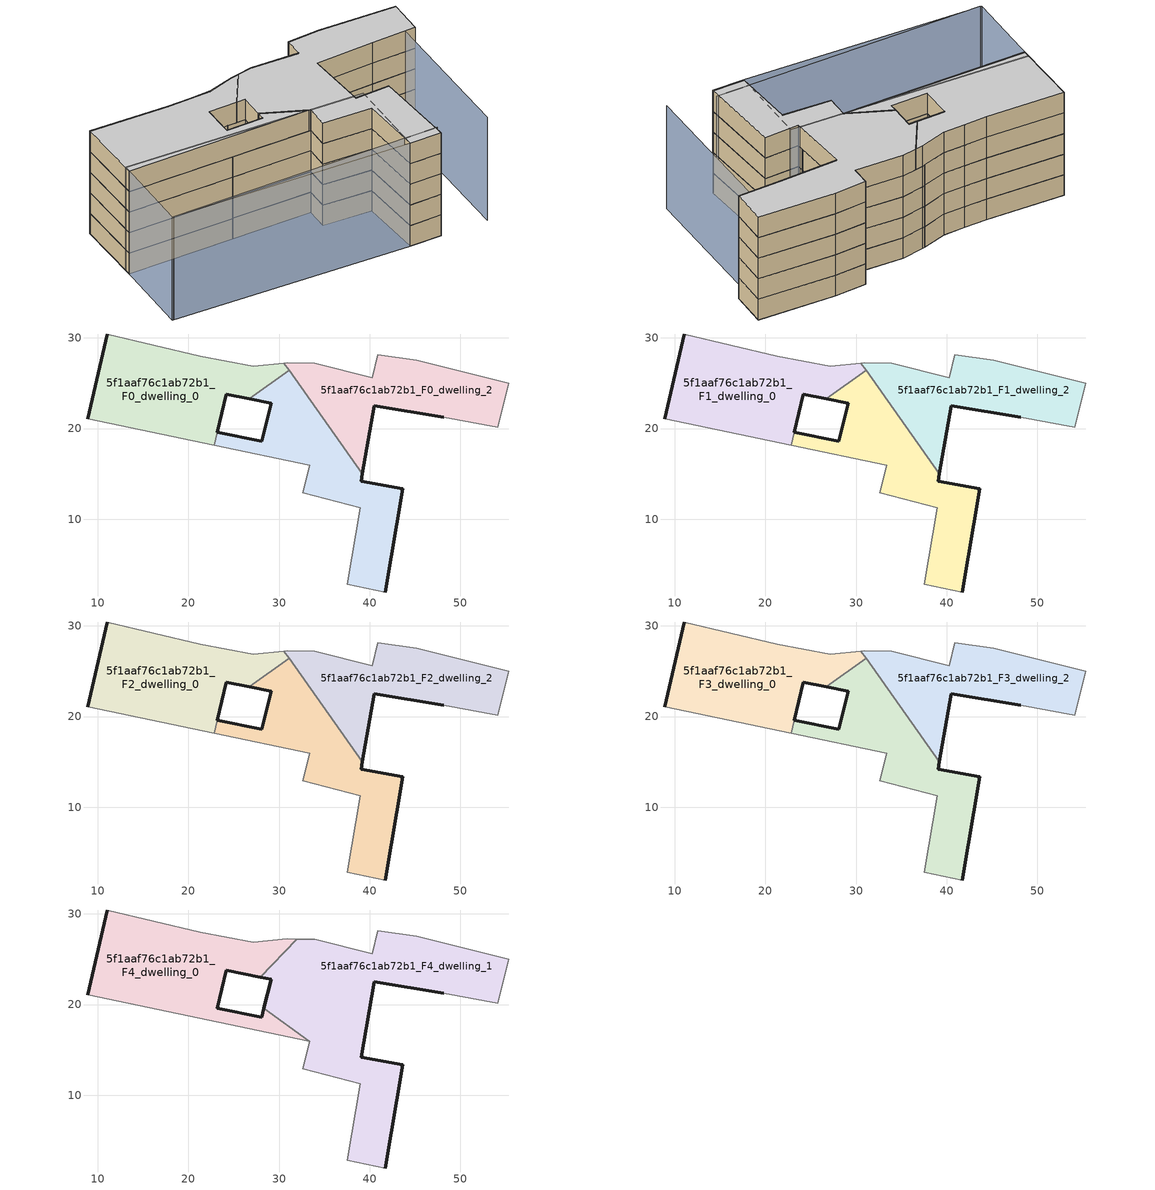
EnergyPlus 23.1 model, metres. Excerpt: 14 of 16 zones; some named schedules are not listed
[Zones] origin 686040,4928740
5f1aaf76c1ab72b1_F0_dwelling_0
 floor ground (EU_floor_Construction): 26.69,23.27 31.11,26.41 30.55,27.21 27.17,26.87 24.25,27.41 21.29,27.95 11.02,30.43 8.88,21.08 22.85,18.15 23.18,19.58 24.15,23.76 z0
 wall outside (EU_wall_Construction): 8.88,21.08 11.02,30.43 / 26.69,23.27 24.15,23.76 23.18,19.58 z0:3
 wall adiabatic (EU_wall_Construction): 22.85,18.15 8.88,21.08 / 11.02,30.43 21.29,27.95 24.25,27.41 27.17,26.87 30.55,27.21 z0:3
 wall to 5f1aaf76c1ab72b1_F0_dwelling_1 (EU_wall_Construction): 31.11,26.41 26.69,23.27 / 23.19,19.58 22.85,18.15 z0:3
 wall to 5f1aaf76c1ab72b1_F0_dwelling_2 (EU_wall_Construction): 30.55,27.21 31.11,26.41 z0:3
5f1aaf76c1ab72b1_F0_dwelling_1
 floor ground (EU_floor_Construction): 41.74,1.96 43.67,13.38 39.06,14.16 39.2,15 31.11,26.41 26.69,23.27 29.13,22.8 28.08,18.59 23.19,19.58 22.85,18.15 33.39,15.94 32.64,12.92 38.98,11.28 37.51,2.83 z0
 wall outside (EU_wall_Construction): 23.19,19.58 28.08,18.59 29.13,22.8 26.69,23.27 / 39.2,15 39.06,14.16 43.67,13.38 41.74,1.96 z0:3
 wall adiabatic (EU_wall_Construction): 41.74,1.96 37.51,2.83 38.98,11.28 32.64,12.92 33.39,15.94 22.85,18.15 z0:3
 wall to 5f1aaf76c1ab72b1_F0_dwelling_2 (EU_wall_Construction): 31.11,26.41 39.2,15 z0:3
5f1aaf76c1ab72b1_F0_dwelling_2
 floor ground (EU_floor_Construction): 54.11,20.13 55.36,25 45.18,27.51 40.92,28.14 40.29,25.59 33.96,27.2 30.89,27.24 30.55,27.21 39.2,15 40.48,22.53 48.17,21.23 z0
 wall outside (EU_wall_Construction): 48.17,21.23 40.48,22.53 39.2,15 z0:3
 wall adiabatic (EU_wall_Construction): 30.55,27.21 30.89,27.24 33.96,27.2 40.29,25.59 40.92,28.14 45.18,27.51 55.36,25 54.11,20.13 48.17,21.23 z0:3
5f1aaf76c1ab72b1_F1_dwelling_0
 floor to 5f1aaf76c1ab72b1_F0_dwelling_0 (EU_floor_Construction): 26.69,23.27 31.11,26.41 30.55,27.21 27.17,26.87 24.25,27.41 21.29,27.95 11.02,30.43 8.88,21.08 22.85,18.15 23.18,19.58 24.15,23.76 z3
 wall outside (EU_wall_Construction): 8.88,21.08 11.02,30.43 / 26.69,23.27 24.15,23.76 23.18,19.58 z3:6
 wall adiabatic (EU_wall_Construction): 22.85,18.15 8.88,21.08 / 11.02,30.43 21.29,27.95 24.25,27.41 27.17,26.87 30.55,27.21 z3:6
 wall to 5f1aaf76c1ab72b1_F1_dwelling_1 (EU_wall_Construction): 31.11,26.41 26.69,23.27 / 23.19,19.58 22.85,18.15 z3:6
 wall to 5f1aaf76c1ab72b1_F1_dwelling_2 (EU_wall_Construction): 30.55,27.21 31.11,26.41 z3:6
5f1aaf76c1ab72b1_F1_dwelling_1
 floor to 5f1aaf76c1ab72b1_F0_dwelling_1 (EU_floor_Construction): 41.74,1.96 43.67,13.38 39.06,14.16 39.2,15 31.11,26.41 26.69,23.27 29.13,22.8 28.08,18.59 23.19,19.58 22.85,18.15 33.39,15.94 32.64,12.92 38.98,11.28 37.51,2.83 z3
 wall outside (EU_wall_Construction): 23.19,19.58 28.08,18.59 29.13,22.8 26.69,23.27 / 39.2,15 39.06,14.16 43.67,13.38 41.74,1.96 z3:6
 wall adiabatic (EU_wall_Construction): 41.74,1.96 37.51,2.83 38.98,11.28 32.64,12.92 33.39,15.94 22.85,18.15 z3:6
 wall to 5f1aaf76c1ab72b1_F1_dwelling_2 (EU_wall_Construction): 31.11,26.41 39.2,15 z3:6
5f1aaf76c1ab72b1_F1_dwelling_2
 floor to 5f1aaf76c1ab72b1_F0_dwelling_2 (EU_floor_Construction): 54.11,20.13 55.36,25 45.18,27.51 40.92,28.14 40.29,25.59 33.96,27.2 30.89,27.24 30.55,27.21 39.2,15 40.48,22.53 48.17,21.23 z3
 wall outside (EU_wall_Construction): 48.17,21.23 40.48,22.53 39.2,15 z3:6
 wall adiabatic (EU_wall_Construction): 30.55,27.21 30.89,27.24 33.96,27.2 40.29,25.59 40.92,28.14 45.18,27.51 55.36,25 54.11,20.13 48.17,21.23 z3:6
5f1aaf76c1ab72b1_F2_dwelling_0
 floor to 5f1aaf76c1ab72b1_F1_dwelling_0 (EU_floor_Construction): 26.69,23.27 31.11,26.41 30.55,27.21 27.17,26.87 24.25,27.41 21.29,27.95 11.02,30.43 8.88,21.08 22.85,18.15 23.18,19.58 24.15,23.76 z6
 wall outside (EU_wall_Construction): 8.88,21.08 11.02,30.43 / 26.69,23.27 24.15,23.76 23.18,19.58 z6:9
 wall adiabatic (EU_wall_Construction): 22.85,18.15 8.88,21.08 / 11.02,30.43 21.29,27.95 24.25,27.41 27.17,26.87 30.55,27.21 z6:9
 wall to 5f1aaf76c1ab72b1_F2_dwelling_1 (EU_wall_Construction): 31.11,26.41 26.69,23.27 / 23.19,19.58 22.85,18.15 z6:9
 wall to 5f1aaf76c1ab72b1_F2_dwelling_2 (EU_wall_Construction): 30.55,27.21 31.11,26.41 z6:9
5f1aaf76c1ab72b1_F2_dwelling_1
 floor to 5f1aaf76c1ab72b1_F1_dwelling_1 (EU_floor_Construction): 41.74,1.96 43.67,13.38 39.06,14.16 39.2,15 31.11,26.41 26.69,23.27 29.13,22.8 28.08,18.59 23.19,19.58 22.85,18.15 33.39,15.94 32.64,12.92 38.98,11.28 37.51,2.83 z6
 wall outside (EU_wall_Construction): 23.19,19.58 28.08,18.59 29.13,22.8 26.69,23.27 / 39.2,15 39.06,14.16 43.67,13.38 41.74,1.96 z6:9
 wall adiabatic (EU_wall_Construction): 41.74,1.96 37.51,2.83 38.98,11.28 32.64,12.92 33.39,15.94 22.85,18.15 z6:9
 wall to 5f1aaf76c1ab72b1_F2_dwelling_2 (EU_wall_Construction): 31.11,26.41 39.2,15 z6:9
5f1aaf76c1ab72b1_F2_dwelling_2
 floor to 5f1aaf76c1ab72b1_F1_dwelling_2 (EU_floor_Construction): 54.11,20.13 55.36,25 45.18,27.51 40.92,28.14 40.29,25.59 33.96,27.2 30.89,27.24 30.55,27.21 39.2,15 40.48,22.53 48.17,21.23 z6
 wall outside (EU_wall_Construction): 48.17,21.23 40.48,22.53 39.2,15 z6:9
 wall adiabatic (EU_wall_Construction): 30.55,27.21 30.89,27.24 33.96,27.2 40.29,25.59 40.92,28.14 45.18,27.51 55.36,25 54.11,20.13 48.17,21.23 z6:9
5f1aaf76c1ab72b1_F3_dwelling_0
 floor to 5f1aaf76c1ab72b1_F2_dwelling_0 (EU_floor_Construction): 26.69,23.27 31.11,26.41 30.55,27.21 27.17,26.87 24.25,27.41 21.29,27.95 11.02,30.43 8.88,21.08 22.85,18.15 23.18,19.58 24.15,23.76 z9
 wall outside (EU_wall_Construction): 8.88,21.08 11.02,30.43 / 26.69,23.27 24.15,23.76 23.18,19.58 z9:12
 wall adiabatic (EU_wall_Construction): 22.85,18.15 8.88,21.08 / 11.02,30.43 21.29,27.95 24.25,27.41 27.17,26.87 30.55,27.21 z9:12
 wall to 5f1aaf76c1ab72b1_F3_dwelling_1 (EU_wall_Construction): 31.11,26.41 26.69,23.27 / 23.19,19.58 22.85,18.15 z9:12
 wall to 5f1aaf76c1ab72b1_F3_dwelling_2 (EU_wall_Construction): 30.55,27.21 31.11,26.41 z9:12
5f1aaf76c1ab72b1_F3_dwelling_1
 floor to 5f1aaf76c1ab72b1_F2_dwelling_1 (EU_floor_Construction): 41.74,1.96 43.67,13.38 39.06,14.16 39.2,15 31.11,26.41 26.69,23.27 29.13,22.8 28.08,18.59 23.19,19.58 22.85,18.15 33.39,15.94 32.64,12.92 38.98,11.28 37.51,2.83 z9
 wall outside (EU_wall_Construction): 23.19,19.58 28.08,18.59 29.13,22.8 26.69,23.27 / 39.2,15 39.06,14.16 43.67,13.38 41.74,1.96 z9:12
 wall adiabatic (EU_wall_Construction): 41.74,1.96 37.51,2.83 38.98,11.28 32.64,12.92 33.39,15.94 22.85,18.15 z9:12
 wall to 5f1aaf76c1ab72b1_F3_dwelling_2 (EU_wall_Construction): 31.11,26.41 39.2,15 z9:12
5f1aaf76c1ab72b1_F3_dwelling_2
 floor to 5f1aaf76c1ab72b1_F2_dwelling_2 (EU_floor_Construction): 54.11,20.13 55.36,25 45.18,27.51 40.92,28.14 40.29,25.59 33.96,27.2 30.89,27.24 30.55,27.21 39.2,15 40.48,22.53 48.17,21.23 z9
 wall outside (EU_wall_Construction): 48.17,21.23 40.48,22.53 39.2,15 z9:12
 wall adiabatic (EU_wall_Construction): 30.55,27.21 30.89,27.24 33.96,27.2 40.29,25.59 40.92,28.14 45.18,27.51 55.36,25 54.11,20.13 48.17,21.23 z9:12
5f1aaf76c1ab72b1_F4_dwelling_0
 floor to 5f1aaf76c1ab72b1_F3_dwelling_0 (EU_floor_Construction): 26.69,23.27 31.11,26.41 30.55,27.21 27.17,26.87 24.25,27.41 21.29,27.95 11.02,30.43 8.88,21.08 22.85,18.15 24.15,23.76 z12
 floor to 5f1aaf76c1ab72b1_F3_dwelling_1 (EU_floor_Construction): 33.35,15.95 28.33,19.6 28.08,18.59 23.19,19.58 22.85,18.15 z12; 27.92,23.04 31.14,26.37 31.11,26.41 26.69,23.27 z12
 floor to 5f1aaf76c1ab72b1_F3_dwelling_2 (EU_floor_Construction): 31.14,26.37 31.97,27.23 30.89,27.24 30.55,27.21 z12
 wall outside (EU_wall_Construction): 27.93,23.04 24.15,23.76 23.18,19.58 28.08,18.59 28.33,19.6 / 8.88,21.08 11.02,30.43 z12:15
 wall adiabatic (EU_wall_Construction): 11.02,30.43 21.29,27.95 24.25,27.41 27.17,26.87 30.89,27.24 31.97,27.23 / 33.35,15.95 8.88,21.08 z12:15
 wall to 5f1aaf76c1ab72b1_F4_dwelling_1 (EU_wall_Construction): 31.97,27.23 27.93,23.04 / 28.33,19.6 33.35,15.95 z12:15
 ceiling to 5f1aaf76c1ab72b1_F5_dwelling_0 (EU_floor_Construction): 31.97,27.23 27.92,23.04 24.15,23.76 23.18,19.58 28.08,18.59 28.33,19.6 33.35,15.95 8.88,21.08 11.02,30.43 21.29,27.95 24.25,27.41 27.17,26.87 30.89,27.24 z15
5f1aaf76c1ab72b1_F4_dwelling_1
 floor to 5f1aaf76c1ab72b1_F3_dwelling_1 (EU_floor_Construction): 41.74,1.96 43.67,13.38 39.06,14.16 39.2,15 31.14,26.37 27.92,23.04 29.13,22.8 28.33,19.6 33.35,15.95 33.39,15.94 32.64,12.92 38.98,11.28 37.51,2.83 z12
 floor to 5f1aaf76c1ab72b1_F3_dwelling_2 (EU_floor_Construction): 54.11,20.13 55.36,25 45.18,27.51 40.92,28.14 40.29,25.59 33.96,27.2 31.97,27.23 31.14,26.37 39.2,15 40.48,22.53 48.17,21.23 z12
 wall outside (EU_wall_Construction): 28.33,19.6 29.13,22.8 27.93,23.04 / 48.17,21.23 40.48,22.53 39.06,14.16 43.67,13.38 41.74,1.96 z12:15
 wall adiabatic (EU_wall_Construction): 31.97,27.23 33.96,27.2 40.29,25.59 40.92,28.14 45.18,27.51 55.36,25 54.11,20.13 48.17,21.23 / 41.74,1.96 37.51,2.83 38.98,11.28 32.64,12.92 33.39,15.94 33.35,15.95 z12:15
 ceiling to 5f1aaf76c1ab72b1_F5_dwelling_1 (EU_floor_Construction): 55.36,25 54.11,20.13 48.17,21.23 40.48,22.53 39.06,14.16 43.67,13.38 41.74,1.96 37.51,2.83 38.98,11.28 32.64,12.92 33.39,15.94 33.35,15.95 28.33,19.6 29.13,22.8 27.92,23.04 31.97,27.23 33.96,27.2 40.29,25.59 40.92,28.14 45.18,27.51 z15
shading: 6.46,10.55 42.19,3.14 / 47.93,0.65 52.72,20.47 / 37.51,2.83 6.28,10.6 / 6.28,10.6 9.11,21.98 / 9.11,21.98 40.34,14.22 / 40.34,14.22 37.51,2.83 z0:15
[Building]
EU S2 Campaign: North Axis=0; Terrain=City; Solar Distribution=FullExterior
[Site:Location]
Bologna: Latitude=44.5; Longitude=11.25; Time Zone=1; Elevation=37
[SizingPeriod:WeatherFileDays]
AnnualSizingPeriod: Begin Month=1; Begin Day of Month=1; End Month=12; End Day of Month=31; Day of Week for Start Day=Monday; Use Weather File Daylight Saving Period=No; Use Weather File Rain and Snow Indicators=No
[MATERIAL]
EU_InternalMass_Material: Roughness=MediumRough; Thickness=0.1; Conductivity=1; Density=1800; Specific Heat=900; Thermal Absorptance=0.9; Solar Absorptance=0.7; Visible Absorptance=0.7
[MATERIAL:NOMASS] Roughness=MediumRough; Thermal Absorptance=0.9; Solar Absorptance=0.7; Visible Absorptance=0.7
Name | Thermal Resistance
EU_wall_NoMass | 0.905828
EU_floor_NoMass | 0.67114
[CONSTRUCTION]
EU_wall_Construction: EU_wall_NoMass
EU_floor_Construction: EU_floor_NoMass
EU_InternalMass_Construction: EU_InternalMass_Material
[ZONE] Type=1; Multiplier=1; Ceiling Height=autocalculate; Floor Area=autocalculate; Part of Total Floor Area=Yes
Name | Volume
5f1aaf76c1ab72b1_F0_dwelling_0; 5f1aaf76c1ab72b1_F1_dwelling_0; 5f1aaf76c1ab72b1_F2_dwelling_0; 5f1aaf76c1ab72b1_F3_dwelling_0 | 455.112
5f1aaf76c1ab72b1_F4_dwelling_0 | 508.785
5f1aaf76c1ab72b1_F0_dwelling_1 | 431.61
5f1aaf76c1ab72b1_F1_dwelling_1; 5f1aaf76c1ab72b1_F2_dwelling_1; 5f1aaf76c1ab72b1_F3_dwelling_1 | 431.607
5f1aaf76c1ab72b1_F4_dwelling_1 | 788.319
5f1aaf76c1ab72b1_F0_dwelling_2; 5f1aaf76c1ab72b1_F1_dwelling_2; 5f1aaf76c1ab72b1_F2_dwelling_2; 5f1aaf76c1ab72b1_F3_dwelling_2 | 410.396
[INTERNALMASS] Construction=EU_InternalMass_Construction
Name | Zone or ZoneList | Surface Area
5f1aaf76c1ab72b1_F0_dwelling_0_EU_InternalMass | 5f1aaf76c1ab72b1_F0_dwelling_0 | 151.709
5f1aaf76c1ab72b1_F0_dwelling_1_EU_InternalMass | 5f1aaf76c1ab72b1_F0_dwelling_1 | 143.869
5f1aaf76c1ab72b1_F0_dwelling_2_EU_InternalMass | 5f1aaf76c1ab72b1_F0_dwelling_2 | 136.799
5f1aaf76c1ab72b1_F1_dwelling_0_EU_InternalMass | 5f1aaf76c1ab72b1_F1_dwelling_0 | 151.709
5f1aaf76c1ab72b1_F1_dwelling_1_EU_InternalMass | 5f1aaf76c1ab72b1_F1_dwelling_1 | 143.869
5f1aaf76c1ab72b1_F1_dwelling_2_EU_InternalMass | 5f1aaf76c1ab72b1_F1_dwelling_2 | 136.799
5f1aaf76c1ab72b1_F2_dwelling_0_EU_InternalMass | 5f1aaf76c1ab72b1_F2_dwelling_0 | 151.709
5f1aaf76c1ab72b1_F2_dwelling_1_EU_InternalMass | 5f1aaf76c1ab72b1_F2_dwelling_1 | 143.869
5f1aaf76c1ab72b1_F2_dwelling_2_EU_InternalMass | 5f1aaf76c1ab72b1_F2_dwelling_2 | 136.799
5f1aaf76c1ab72b1_F3_dwelling_0_EU_InternalMass | 5f1aaf76c1ab72b1_F3_dwelling_0 | 151.709
5f1aaf76c1ab72b1_F3_dwelling_1_EU_InternalMass | 5f1aaf76c1ab72b1_F3_dwelling_1 | 143.869
5f1aaf76c1ab72b1_F3_dwelling_2_EU_InternalMass | 5f1aaf76c1ab72b1_F3_dwelling_2 | 136.799
5f1aaf76c1ab72b1_F4_dwelling_0_EU_InternalMass | 5f1aaf76c1ab72b1_F4_dwelling_0 | 169.604
5f1aaf76c1ab72b1_F4_dwelling_1_EU_InternalMass | 5f1aaf76c1ab72b1_F4_dwelling_1 | 262.776
[OTHEREQUIPMENT] Fuel Type=Electricity; Design Level Calculation Method=Watts/Area; Power per Zone Floor Area=1; Fraction Latent=0; Fraction Radiant=0; Fraction Lost=0; Carbon Dioxide Generation Rate=0; EndUse Subcategory=EU_Step8_InternalGains
Name | Zone or ZoneList or Space or SpaceList | Schedule
EU_Step8_InternalGain_5f1aaf76c1ab72b1_F0_dwelling_0_f000 | 5f1aaf76c1ab72b1_F0_dwelling_0 | EU_Step8_GainSchedule_5f1aaf76c1ab72b1_F0_dwelling_0_f000
EU_Step8_InternalGain_5f1aaf76c1ab72b1_F0_dwelling_1_f000 | 5f1aaf76c1ab72b1_F0_dwelling_1 | EU_Step8_GainSchedule_5f1aaf76c1ab72b1_F0_dwelling_1_f000
EU_Step8_InternalGain_5f1aaf76c1ab72b1_F0_dwelling_2_f000 | 5f1aaf76c1ab72b1_F0_dwelling_2 | EU_Step8_GainSchedule_5f1aaf76c1ab72b1_F0_dwelling_2_f000
EU_Step8_InternalGain_5f1aaf76c1ab72b1_F1_dwelling_0_f000 | 5f1aaf76c1ab72b1_F1_dwelling_0 | EU_Step8_GainSchedule_5f1aaf76c1ab72b1_F1_dwelling_0_f000
EU_Step8_InternalGain_5f1aaf76c1ab72b1_F1_dwelling_1_f000 | 5f1aaf76c1ab72b1_F1_dwelling_1 | EU_Step8_GainSchedule_5f1aaf76c1ab72b1_F1_dwelling_1_f000
EU_Step8_InternalGain_5f1aaf76c1ab72b1_F1_dwelling_2_f000 | 5f1aaf76c1ab72b1_F1_dwelling_2 | EU_Step8_GainSchedule_5f1aaf76c1ab72b1_F1_dwelling_2_f000
EU_Step8_InternalGain_5f1aaf76c1ab72b1_F2_dwelling_0_f000 | 5f1aaf76c1ab72b1_F2_dwelling_0 | EU_Step8_GainSchedule_5f1aaf76c1ab72b1_F2_dwelling_0_f000
EU_Step8_InternalGain_5f1aaf76c1ab72b1_F2_dwelling_1_f000 | 5f1aaf76c1ab72b1_F2_dwelling_1 | EU_Step8_GainSchedule_5f1aaf76c1ab72b1_F2_dwelling_1_f000
EU_Step8_InternalGain_5f1aaf76c1ab72b1_F2_dwelling_2_f000 | 5f1aaf76c1ab72b1_F2_dwelling_2 | EU_Step8_GainSchedule_5f1aaf76c1ab72b1_F2_dwelling_2_f000
EU_Step8_InternalGain_5f1aaf76c1ab72b1_F3_dwelling_0_f000 | 5f1aaf76c1ab72b1_F3_dwelling_0 | EU_Step8_GainSchedule_5f1aaf76c1ab72b1_F3_dwelling_0_f000
EU_Step8_InternalGain_5f1aaf76c1ab72b1_F3_dwelling_1_f000 | 5f1aaf76c1ab72b1_F3_dwelling_1 | EU_Step8_GainSchedule_5f1aaf76c1ab72b1_F3_dwelling_1_f000
EU_Step8_InternalGain_5f1aaf76c1ab72b1_F3_dwelling_2_f000 | 5f1aaf76c1ab72b1_F3_dwelling_2 | EU_Step8_GainSchedule_5f1aaf76c1ab72b1_F3_dwelling_2_f000
EU_Step8_InternalGain_5f1aaf76c1ab72b1_F4_dwelling_0_f000 | 5f1aaf76c1ab72b1_F4_dwelling_0 | EU_Step8_GainSchedule_5f1aaf76c1ab72b1_F4_dwelling_0_f000
EU_Step8_InternalGain_5f1aaf76c1ab72b1_F4_dwelling_1_f000 | 5f1aaf76c1ab72b1_F4_dwelling_1 | EU_Step8_GainSchedule_5f1aaf76c1ab72b1_F4_dwelling_1_f000
[ZONEVENTILATION:DESIGNFLOWRATE] Schedule=EU_AlwaysOn; Design Flow Rate Calculation Method=AirChanges/Hour; Air Changes per Hour=0.73129; Ventilation Type=Natural; Fan Pressure Rise=0; Fan Total Efficiency=1; Constant Term Coefficient=1; Temperature Term Coefficient=0; Velocity Term Coefficient=0; Velocity Squared Term Coefficient=0; Minimum Indoor Temperature=-100; Maximum Indoor Temperature=100; Delta Temperature=-100; Minimum Outdoor Temperature=-100; Maximum Outdoor Temperature=100; Maximum Wind Speed=40
Name | Zone or ZoneList or Space or SpaceList
EU_ConstantAir_5f1aaf76c1ab72b1_F0_dwelling_0 | 5f1aaf76c1ab72b1_F0_dwelling_0
EU_ConstantAir_5f1aaf76c1ab72b1_F0_dwelling_1 | 5f1aaf76c1ab72b1_F0_dwelling_1
EU_ConstantAir_5f1aaf76c1ab72b1_F0_dwelling_2 | 5f1aaf76c1ab72b1_F0_dwelling_2
EU_ConstantAir_5f1aaf76c1ab72b1_F1_dwelling_0 | 5f1aaf76c1ab72b1_F1_dwelling_0
EU_ConstantAir_5f1aaf76c1ab72b1_F1_dwelling_1 | 5f1aaf76c1ab72b1_F1_dwelling_1
EU_ConstantAir_5f1aaf76c1ab72b1_F1_dwelling_2 | 5f1aaf76c1ab72b1_F1_dwelling_2
EU_ConstantAir_5f1aaf76c1ab72b1_F2_dwelling_0 | 5f1aaf76c1ab72b1_F2_dwelling_0
EU_ConstantAir_5f1aaf76c1ab72b1_F2_dwelling_1 | 5f1aaf76c1ab72b1_F2_dwelling_1
EU_ConstantAir_5f1aaf76c1ab72b1_F2_dwelling_2 | 5f1aaf76c1ab72b1_F2_dwelling_2
EU_ConstantAir_5f1aaf76c1ab72b1_F3_dwelling_0 | 5f1aaf76c1ab72b1_F3_dwelling_0
EU_ConstantAir_5f1aaf76c1ab72b1_F3_dwelling_1 | 5f1aaf76c1ab72b1_F3_dwelling_1
EU_ConstantAir_5f1aaf76c1ab72b1_F3_dwelling_2 | 5f1aaf76c1ab72b1_F3_dwelling_2
EU_ConstantAir_5f1aaf76c1ab72b1_F4_dwelling_0 | 5f1aaf76c1ab72b1_F4_dwelling_0
EU_ConstantAir_5f1aaf76c1ab72b1_F4_dwelling_1 | 5f1aaf76c1ab72b1_F4_dwelling_1
[HVACTEMPLATE:THERMOSTAT] Constant Heating Setpoint=20; Constant Cooling Setpoint=50
EU_HeatOnly_5f1aaf76c1ab72b1_F0_dwelling_0; EU_HeatOnly_5f1aaf76c1ab72b1_F0_dwelling_1; EU_HeatOnly_5f1aaf76c1ab72b1_F0_dwelling_2; EU_HeatOnly_5f1aaf76c1ab72b1_F1_dwelling_0; EU_HeatOnly_5f1aaf76c1ab72b1_F1_dwelling_1; EU_HeatOnly_5f1aaf76c1ab72b1_F1_dwelling_2; EU_HeatOnly_5f1aaf76c1ab72b1_F2_dwelling_0; EU_HeatOnly_5f1aaf76c1ab72b1_F2_dwelling_1; EU_HeatOnly_5f1aaf76c1ab72b1_F2_dwelling_2; EU_HeatOnly_5f1aaf76c1ab72b1_F3_dwelling_0; EU_HeatOnly_5f1aaf76c1ab72b1_F3_dwelling_1; EU_HeatOnly_5f1aaf76c1ab72b1_F3_dwelling_2; EU_HeatOnly_5f1aaf76c1ab72b1_F4_dwelling_0; EU_HeatOnly_5f1aaf76c1ab72b1_F4_dwelling_1; EU_HeatOnly_5f1aaf76c1ab72b1_F5_dwelling_0; EU_HeatOnly_5f1aaf76c1ab72b1_F5_dwelling_1
